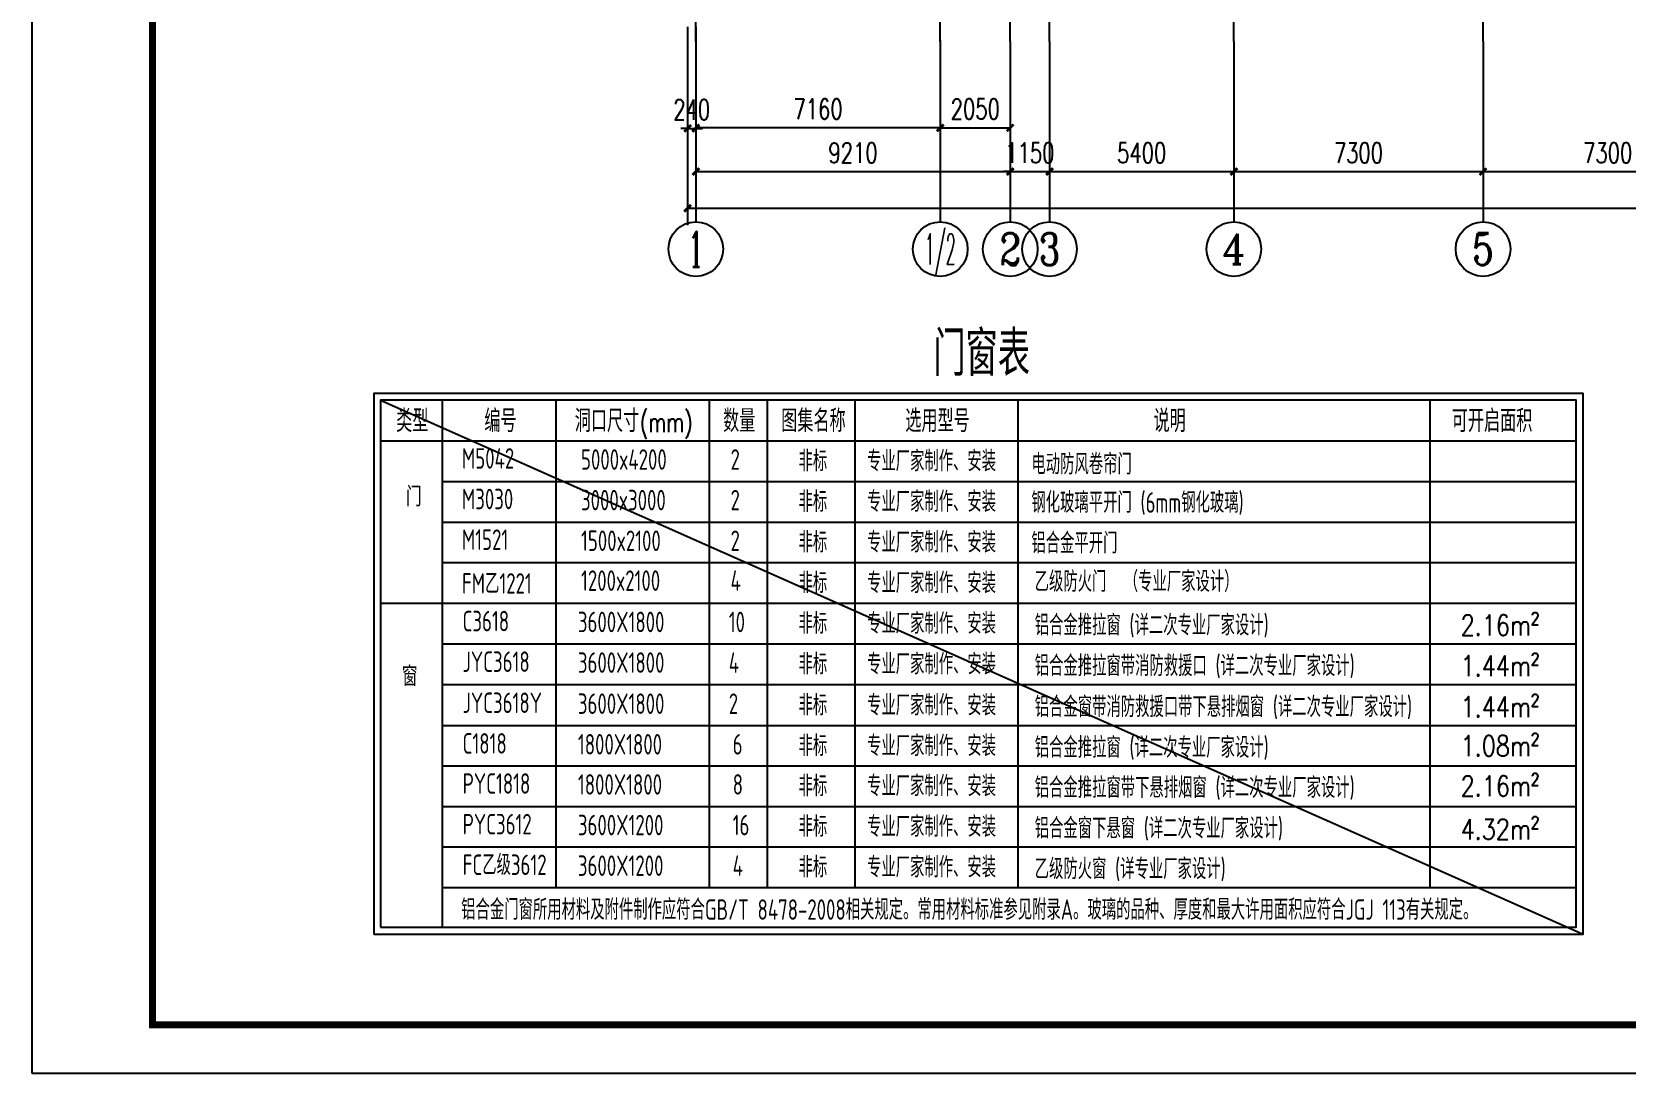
# Model space of a CAD drawing. Extents: x -89996 to 1006241, y -2176 to 440573.
# Drawn here: x 242854 to 289552, y 190896 to 221402 of the extents above; entities that cross this region are included whole.
import ezdxf
from ezdxf.enums import TextEntityAlignment as Align

# ---------------------------------------------------------------- set-up
doc = ezdxf.new("R2010")
doc.units = 0
doc.header["$LTSCALE"] = 1000
doc.header["$MEASUREMENT"] = 0
doc.linetypes.add('DOTE', pattern=[2.42, 2, -0.2, 0.02, -0.2])
for name, color, linetype in [('AXIS', 3, 'Continuous'), ('AXIS_TEXT', 7, 'Continuous'), ('DOTE', 1, 'DOTE'), ('PUB_TAB', 7, 'Continuous'), ('PUB_TITLE', 4, 'Continuous'), ('WALL', 9, 'Continuous')]:
    doc.layers.add(name, color=color, linetype=linetype)
doc.styles.add('_TCH_AXIS', font='COMPLEX', dxfattribs={"bigfont": 'GBCBIG'})
doc.styles.add('_TCH_DIM_T3', font='SIMPLEX', dxfattribs={"width": 0.705882, "bigfont": 'GBCBIG'})
doc.styles.add('_TCH_WDTABLE', font='SIMPLEX', dxfattribs={"bigfont": 'GBCBIG'})
doc.styles.add('COMPLEX', font='COMPLEX')
doc.styles.add('SIM-TSSC', font='simplex.shx', dxfattribs={"width": 0.8, "bigfont": 'tssdchn.shx'})
doc.styles.add('TSSD_Dimension', font='Tssdeng.shx', dxfattribs={"width": 0.8, "bigfont": 'hztxt.shx'})
doc.styles.add('TSSD_Norm', font='tssdeng.shx', dxfattribs={"bigfont": 'hztxt.shx'})
doc.dimstyles.new('_TCH_ARCH&&200', dxfattribs={"dimtxt": 595, "dimasz": 200, "dimexe": 500, "dimexo": 600, "dimgap": 252.5, "dimtad": 1, "dimdec": 0, "dimzin": 0, "dimdsep": 46, "dimtxsty": '_TCH_DIM_T3', "dimblk": 'ARCHTICK', "dimcen": 0.09, "dimclrt": 7, "dimazin": 2, "dimtfac": 1, "dimtdec": 0, "dimtix": 1, "dimtmove": 2, "dimatfit": 3, "dimfxl": 0, "dimtolj": 1, "dimtzin": 0, "dimarcsym": 0})
doc.dimstyles.new('TCH-200-1', dxfattribs={"dimtxt": 595, "dimasz": 200, "dimexe": 500, "dimexo": 600, "dimgap": 252.5, "dimtad": 1, "dimdec": 0, "dimzin": 0, "dimdsep": 46, "dimtxsty": '_TCH_DIM_T3', "dimblk": 'ARCHTICK', "dimcen": 0.09, "dimclrd": 3, "dimclre": 3, "dimclrt": 7, "dimazin": 2, "dimtfac": 1, "dimtdec": 0, "dimtix": 1, "dimtmove": 2, "dimatfit": 3, "dimfxl": 0, "dimtolj": 1, "dimtzin": 0, "dimarcsym": 0})

# ---------------------------------------------------------------- blocks, each defined once
blk = doc.blocks.new('_ArchTick')
at = {"color": 0, "linetype": 'ByBlock', "const_width": 0.4}
blk.add_lwpolyline([(-0.5, -0.5), (0.5, 0.5)], dxfattribs=at)
blk = doc.blocks.new('*D52')
at = {"layer": 'Defpoints', "color": 0, "transparency": 16777216}
for p in [(269462, 221385), (271512, 221385), (271512, 218591)]:
    blk.add_point(p, dxfattribs=at)
at = {"layer": 'WALL', "color": 3, "lineweight": -2, "transparency": 16777216}
for p, q in [((269462, 220785), (269462, 218091)), ((271512, 220785), (271512, 218091)), ((269462, 218591), (271512, 218591))]:
    blk.add_line(p, q, dxfattribs=at)
at = {"layer": 'WALL', "color": 3, "lineweight": -2, "transparency": 16777216, "xscale": 200, "yscale": 200, "zscale": 200, "rotation": 180}
blk.add_blockref('_ArchTick', (269462, 218591), dxfattribs=at)
at = {"layer": 'WALL', "color": 3, "lineweight": -2, "transparency": 16777216, "xscale": 200, "yscale": 200, "zscale": 200}
blk.add_blockref('_ArchTick', (271512, 218591), dxfattribs=at)
at = {"layer": 'WALL', "color": 7, "transparency": 16777216, "insert": (270487, 219141), "char_height": 595, "attachment_point": 5, "style": '_TCH_DIM_T3'}
blk.add_mtext('\\A1;2050', dxfattribs=at)
blk = doc.blocks.new('_AXISO')
blk.add_circle((0, 0), 0.5)
at = {"layer": 'AXIS_TEXT', "style": 'COMPLEX', "width": 1.041667}
blk.add_attdef('A', text='', height=0.56, dxfattribs=at).set_placement((-0.25, -0.28), (0.25, -0.28), align=Align.FIT)
blk = doc.blocks.new('*D3005')
at = {"layer": 'AXIS', "color": 0, "lineweight": -2, "transparency": 16777216}
for p, q in [((1480, -627), (1480, -4337)), ((10690, -627), (10690, -4337)), ((1480, -3837), (10690, -3837))]:
    blk.add_line(p, q, dxfattribs=at)
at = {"layer": 'Defpoints', "color": 0, "transparency": 16777216}
for p in [(1480, -27), (10690, -27), (10690, -3837)]:
    blk.add_point(p, dxfattribs=at)
at = {"layer": 'AXIS', "color": 0, "lineweight": -2, "transparency": 16777216, "xscale": 200, "yscale": 200, "zscale": 200, "rotation": 180}
blk.add_blockref('_ArchTick', (1480, -3837), dxfattribs=at)
at = {"layer": 'AXIS', "color": 0, "lineweight": -2, "transparency": 16777216, "xscale": 200, "yscale": 200, "zscale": 200}
blk.add_blockref('_ArchTick', (10690, -3837), dxfattribs=at)
at = {"layer": 'AXIS', "color": 7, "transparency": 16777216, "insert": (6085, -3287), "char_height": 595, "attachment_point": 5, "style": '_TCH_DIM_T3'}
blk.add_mtext('\\A1;9210', dxfattribs=at)
blk = doc.blocks.new('*D3006')
at = {"layer": 'AXIS', "color": 0, "lineweight": -2, "transparency": 16777216}
for p, q in [((10690, -627), (10690, -4337)), ((11840, -627), (11840, -4337)), ((10690, -3837), (10490, -3837)), ((10690, -3837), (11840, -3837)), ((11840, -3837), (12040, -3837))]:
    blk.add_line(p, q, dxfattribs=at)
at = {"layer": 'Defpoints', "color": 0, "transparency": 16777216}
for p in [(10690, -27), (11840, -27), (11840, -3837)]:
    blk.add_point(p, dxfattribs=at)
at = {"layer": 'AXIS', "color": 0, "lineweight": -2, "transparency": 16777216, "xscale": 200, "yscale": 200, "zscale": 200}
blk.add_blockref('_ArchTick', (10690, -3837), dxfattribs=at)
at = {"layer": 'AXIS', "color": 0, "lineweight": -2, "transparency": 16777216, "xscale": 200, "yscale": 200, "zscale": 200, "rotation": 180}
blk.add_blockref('_ArchTick', (11840, -3837), dxfattribs=at)
at = {"layer": 'AXIS', "color": 7, "transparency": 16777216, "insert": (11265, -3287), "char_height": 595, "attachment_point": 5, "style": '_TCH_DIM_T3'}
blk.add_mtext('\\A1;1150', dxfattribs=at)
blk = doc.blocks.new('*D3007')
at = {"layer": 'AXIS', "color": 0, "lineweight": -2, "transparency": 16777216}
for p, q in [((11840, -627), (11840, -4337)), ((17240, -627), (17240, -4337)), ((11840, -3837), (17240, -3837))]:
    blk.add_line(p, q, dxfattribs=at)
at = {"layer": 'Defpoints', "color": 0, "transparency": 16777216}
for p in [(11840, -27), (17240, -27), (17240, -3837)]:
    blk.add_point(p, dxfattribs=at)
at = {"layer": 'AXIS', "color": 0, "lineweight": -2, "transparency": 16777216, "xscale": 200, "yscale": 200, "zscale": 200, "rotation": 180}
blk.add_blockref('_ArchTick', (11840, -3837), dxfattribs=at)
at = {"layer": 'AXIS', "color": 0, "lineweight": -2, "transparency": 16777216, "xscale": 200, "yscale": 200, "zscale": 200}
blk.add_blockref('_ArchTick', (17240, -3837), dxfattribs=at)
at = {"layer": 'AXIS', "color": 7, "transparency": 16777216, "insert": (14540, -3287), "char_height": 595, "attachment_point": 5, "style": '_TCH_DIM_T3'}
blk.add_mtext('\\A1;5400', dxfattribs=at)
blk = doc.blocks.new('*D3008')
at = {"layer": 'AXIS', "color": 0, "lineweight": -2, "transparency": 16777216}
for p, q in [((17240, -627), (17240, -4337)), ((24540, -627), (24540, -4337)), ((17240, -3837), (24540, -3837))]:
    blk.add_line(p, q, dxfattribs=at)
at = {"layer": 'Defpoints', "color": 0, "transparency": 16777216}
for p in [(17240, -27), (24540, -27), (24540, -3837)]:
    blk.add_point(p, dxfattribs=at)
at = {"layer": 'AXIS', "color": 0, "lineweight": -2, "transparency": 16777216, "xscale": 200, "yscale": 200, "zscale": 200, "rotation": 180}
blk.add_blockref('_ArchTick', (17240, -3837), dxfattribs=at)
at = {"layer": 'AXIS', "color": 0, "lineweight": -2, "transparency": 16777216, "xscale": 200, "yscale": 200, "zscale": 200}
blk.add_blockref('_ArchTick', (24540, -3837), dxfattribs=at)
at = {"layer": 'AXIS', "color": 7, "transparency": 16777216, "insert": (20890, -3287), "char_height": 595, "attachment_point": 5, "style": '_TCH_DIM_T3'}
blk.add_mtext('\\A1;7300', dxfattribs=at)
blk = doc.blocks.new('*D3009')
at = {"layer": 'AXIS', "color": 0, "lineweight": -2, "transparency": 16777216}
for p, q in [((24540, -627), (24540, -4337)), ((31840, -627), (31840, -4337)), ((24540, -3837), (31840, -3837))]:
    blk.add_line(p, q, dxfattribs=at)
at = {"layer": 'Defpoints', "color": 0, "transparency": 16777216}
for p in [(24540, -27), (31840, -27), (31840, -3837)]:
    blk.add_point(p, dxfattribs=at)
at = {"layer": 'AXIS', "color": 0, "lineweight": -2, "transparency": 16777216, "xscale": 200, "yscale": 200, "zscale": 200, "rotation": 180}
blk.add_blockref('_ArchTick', (24540, -3837), dxfattribs=at)
at = {"layer": 'AXIS', "color": 0, "lineweight": -2, "transparency": 16777216, "xscale": 200, "yscale": 200, "zscale": 200}
blk.add_blockref('_ArchTick', (31840, -3837), dxfattribs=at)
at = {"layer": 'AXIS', "color": 7, "transparency": 16777216, "insert": (28190, -3287), "char_height": 595, "attachment_point": 5, "style": '_TCH_DIM_T3'}
blk.add_mtext('\\A1;7300', dxfattribs=at)
blk = doc.blocks.new('*D54')
at = {"layer": 'Defpoints', "color": 0, "transparency": 16777216}
for p in [(262302, 221385), (269462, 221385), (262302, 218591)]:
    blk.add_point(p, dxfattribs=at)
at = {"layer": 'WALL', "color": 3, "lineweight": -2, "transparency": 16777216}
for p, q in [((262302, 220785), (262302, 218091)), ((269462, 220785), (269462, 218091)), ((269462, 218591), (262302, 218591))]:
    blk.add_line(p, q, dxfattribs=at)
at = {"layer": 'WALL', "color": 3, "lineweight": -2, "transparency": 16777216, "xscale": 200, "yscale": 200, "zscale": 200, "rotation": 180}
blk.add_blockref('_ArchTick', (262302, 218591), dxfattribs=at)
at = {"layer": 'WALL', "color": 3, "lineweight": -2, "transparency": 16777216, "xscale": 200, "yscale": 200, "zscale": 200}
blk.add_blockref('_ArchTick', (269462, 218591), dxfattribs=at)
at = {"layer": 'WALL', "color": 7, "transparency": 16777216, "insert": (265882, 219141), "char_height": 595, "attachment_point": 5, "style": '_TCH_DIM_T3'}
blk.add_mtext('\\A1;7160', dxfattribs=at)
blk = doc.blocks.new('*D56')
at = {"layer": 'Defpoints', "color": 0, "transparency": 16777216}
for p in [(262062, 222145), (262302, 222145), (262302, 218575)]:
    blk.add_point(p, dxfattribs=at)
at = {"layer": 'WALL', "color": 3, "lineweight": -2, "transparency": 16777216}
for p, q in [((262062, 221545), (262062, 218075)), ((262302, 221545), (262302, 218075)), ((262062, 218575), (261862, 218575)), ((262062, 218575), (262302, 218575)), ((262302, 218575), (262502, 218575))]:
    blk.add_line(p, q, dxfattribs=at)
at = {"layer": 'WALL', "color": 3, "lineweight": -2, "transparency": 16777216, "xscale": 200, "yscale": 200, "zscale": 200}
blk.add_blockref('_ArchTick', (262062, 218575), dxfattribs=at)
at = {"layer": 'WALL', "color": 3, "lineweight": -2, "transparency": 16777216, "xscale": 200, "yscale": 200, "zscale": 200, "rotation": 180}
blk.add_blockref('_ArchTick', (262302, 218575), dxfattribs=at)
at = {"layer": 'WALL', "color": 7, "transparency": 16777216, "insert": (262182, 219125), "char_height": 595, "attachment_point": 5, "style": '_TCH_DIM_T3'}
blk.add_mtext('\\A1;240', dxfattribs=at)
blk = doc.blocks.new('*D57')
at = {"layer": 'Defpoints', "color": 0, "transparency": 16777216}
for p in [(262062, 222145), (351062, 222145), (351062, 216237)]:
    blk.add_point(p, dxfattribs=at)
at = {"layer": 'WALL', "color": 3, "lineweight": -2, "transparency": 16777216}
for p, q in [((262062, 221545), (262062, 215737)), ((351062, 221545), (351062, 215737)), ((262062, 216237), (351062, 216237))]:
    blk.add_line(p, q, dxfattribs=at)
at = {"layer": 'WALL', "color": 3, "lineweight": -2, "transparency": 16777216, "xscale": 200, "yscale": 200, "zscale": 200, "rotation": 180}
blk.add_blockref('_ArchTick', (262062, 216237), dxfattribs=at)
at = {"layer": 'WALL', "color": 3, "lineweight": -2, "transparency": 16777216, "xscale": 200, "yscale": 200, "zscale": 200}
blk.add_blockref('_ArchTick', (351062, 216237), dxfattribs=at)
at = {"layer": 'WALL', "color": 7, "transparency": 16777216, "insert": (306562, 216787), "char_height": 595, "attachment_point": 5, "style": '_TCH_DIM_T3'}
blk.add_mtext('\\A1;89000', dxfattribs=at)
blk = doc.blocks.new('A$C3A647AB8')
at = {"layer": 'AXIS'}
for p, q in [((1480, -26.8), (1480, -5307.8)), ((10690.2, -26.8), (10690.2, -5307.8)), ((11840, -26.8), (11840, -5307.8)), ((17240, -26.8), (17240, -5307.8)), ((24540, -26.8), (24540, -5307.8))]:
    blk.add_line(p, q, dxfattribs=at)
at = {"layer": 'DOTE'}
for p, q in [((1480, -26.8), (1480, 41826.8)), ((8640.2, -24.6), (8640.2, 41826.8)), ((10690.2, -24.6), (10690.2, 41826.8)), ((11840, -26.8), (11840, 41826.8)), ((17240, -26.8), (17240, 41826.8)), ((24540, -26.8), (24540, 41826.8))]:
    blk.add_line(p, q, dxfattribs=at)
at = {"layer": 'AXIS'}
ref = blk.add_blockref('_AXISO', (1480, -6107.8), dxfattribs=dict(at, xscale=1600, yscale=1600, zscale=1600))
ref.add_attrib('A', '1', dxfattribs={"layer": 'AXIS_TEXT', "height": 1029.4, "style": '_TCH_AXIS'}).set_placement((1259.4, -6622.5), (1700.6, -6622.5), align=Align.FIT)
ref = blk.add_blockref('_AXISO', (10690.2, -6107.8), dxfattribs=dict(at, xscale=1600, yscale=1600, zscale=1600))
ref.add_attrib('A', '2', dxfattribs={"layer": 'AXIS_TEXT', "height": 931.9, "style": '_TCH_AXIS'}).set_placement((10379.5, -6573.7), (11000.8, -6573.7), align=Align.FIT)
ref = blk.add_blockref('_AXISO', (11840, -6107.8), dxfattribs=dict(at, xscale=1600, yscale=1600, zscale=1600))
ref.add_attrib('A', '3', dxfattribs={"layer": 'AXIS_TEXT', "height": 931.9, "style": '_TCH_AXIS'}).set_placement((11529.4, -6573.7), (12150.6, -6573.7), align=Align.FIT)
ref = blk.add_blockref('_AXISO', (17240, -6107.8), dxfattribs=dict(at, xscale=1600, yscale=1600, zscale=1600))
ref.add_attrib('A', '4', dxfattribs={"layer": 'AXIS_TEXT', "height": 890.9, "style": '_TCH_AXIS'}).set_placement((16900.6, -6553.2), (17579.4, -6553.2), align=Align.FIT)
ref = blk.add_blockref('_AXISO', (24540, -6107.8), dxfattribs=dict(at, xscale=1600, yscale=1600, zscale=1600))
ref.add_attrib('A', '5', dxfattribs={"layer": 'AXIS_TEXT', "height": 931.9, "style": '_TCH_AXIS'}).set_placement((24229.4, -6573.7), (24850.6, -6573.7), align=Align.FIT)
for p1, p2, picture, middle in [((1480, -26.8), (10690.2, -26.8), '*D3005', (6085.1, -3286.6)), ((10690.2, -26.8), (11840, -26.8), '*D3006', (11265.1, -3286.6)), ((11840, -26.8), (17240, -26.8), '*D3007', (14540, -3286.6)), ((17240, -26.8), (24540, -26.8), '*D3008', (20890, -3286.6)), ((24540, -26.8), (31840, -26.8), '*D3009', (28190, -3286.6))]:
    dim = blk.add_aligned_dim(p1=p1, p2=p2, distance=-3809.8, dimstyle='_TCH_ARCH&&200', dxfattribs=at)
    dim.commit()
    dim.dimension.update_dxf_attribs({"geometry": picture, "text_midpoint": middle})

msp = doc.modelspace()

# ---------------------------------------------------------------- linework, layer by layer
msp.add_line((253068.22, 210611.43), (288291.75, 194970.01))
at = {"layer": 'AXIS'}
msp.add_line((269462.13, 221145.09), (269462.13, 215837.29), dxfattribs=at)
at = {"layer": 'DOTE'}
msp.add_line((269462.13, 221145.09), (269462.13, 258545.09), dxfattribs=at)
at = {"layer": 'PUB_TAB', "color": 7, "lineweight": -3}
for points in [[(252868.23, 194970.01), (288291.75, 194970.01), (288291.75, 210811.43), (252868.23, 210811.43)], [(253068.22, 195170.01), (288091.75, 195170.01), (288091.75, 210611.43), (253068.22, 210611.43)]]:
    msp.add_lwpolyline(points, close=True, dxfattribs=at)
for points in [[(254871.78, 210611.43), (254871.78, 195170.01)], [(258200.67, 210611.43), (258200.67, 196331.79)], [(262693.25, 210611.43), (262693.25, 196331.79)], [(264393.2, 210611.43), (264393.2, 196331.79)], [(266962.13, 210611.43), (266962.13, 196331.79)], [(271736.9, 210611.43), (271736.9, 196331.79)], [(283799.72, 210611.43), (283799.72, 196331.79)], [(253068.22, 209421.46), (288091.75, 209421.46)], [(254871.78, 208231.49), (288091.75, 208231.49)], [(254871.78, 207041.52), (288091.75, 207041.52)], [(254871.78, 205851.55), (288091.75, 205851.55)], [(253068.22, 204661.58), (288091.75, 204661.58)], [(254871.78, 203471.61), (288091.75, 203471.61)], [(254871.78, 202281.64), (288091.75, 202281.64)], [(254871.78, 202281.64), (288091.75, 202281.64)], [(254871.78, 201077.58), (288091.75, 201077.58)], [(254871.78, 201077.58), (288091.75, 201077.58)], [(254871.78, 199901.7), (288091.75, 199901.7)], [(254871.78, 198711.73), (288091.75, 198711.73)], [(254871.78, 197521.76), (288091.75, 197521.76)], [(254871.78, 196331.79), (288091.75, 196331.79)], [(254871.78, 196331.79), (288091.75, 196331.79)]]:
    msp.add_lwpolyline(points, dxfattribs=at)
at = {"layer": 'PUB_TITLE'}
msp.add_lwpolyline([(242853.86, 190896.12), (391453.86, 190896.12), (391453.86, 274896.12), (242853.86, 274896.12)], close=True, dxfattribs=at)
at = {"layer": 'PUB_TITLE', "const_width": 200}
msp.add_lwpolyline([(246389.21, 192310.26), (246389.21, 273481.97), (390039.72, 273481.97), (390039.72, 192310.26)], close=True, dxfattribs=at)

# ---------------------------------------------------------------- block references
at = {"layer": 'AXIS'}
ref = msp.add_blockref('_AXISO', (269462.13, 215037.29), dxfattribs=dict(at, xscale=1600, yscale=1600, zscale=1600))
ref.add_attrib('A', '1/2', dxfattribs={"layer": 'AXIS_TEXT', "height": 905.097, "style": '_TCH_AXIS', "width": 0.411765}).set_placement((269009.58, 214584.74), (269914.68, 214584.74), align=Align.FIT)
at = {"layer": 'WALL'}
msp.add_blockref('A$C3A647AB8', (260822.14, 221145.09), dxfattribs=at)

# ---------------------------------------------------------------- texts
for s, height, style, width, p in [('M5042', 599.985, 'TSSD_Norm', 0.7, (255450.1, 208605.58)), ('5000x4200', 599.985, 'TSSD_Norm', 0.7, (258939.27, 208573.61)), ('2', 599.99, 'TSSD_Norm', 0.7, (263319.24, 208573.61)), ('非标', 599.985, 'TSSD_Norm', 0.7, (265310.29, 208528.99)), ('专业厂家制作、安装', 599.985, 'TSSD_Norm', 0.7, (267317.16, 208528.99)), ('电动防风卷帘门', 599.985, 'TSSD_Norm', 0.7, (272131.65, 208436.09)), ('M3030', 599.985, 'TSSD_Norm', 0.7, (255450.1, 207415.61)), ('3000x3000', 599.985, 'TSSD_Norm', 0.7, (258939.27, 207383.64)), ('2', 599.99, 'TSSD_Norm', 0.7, (263319.24, 207383.64)), ('非标', 599.985, 'TSSD_Norm', 0.7, (265310.29, 207339.02)), ('专业厂家制作、安装', 599.985, 'TSSD_Norm', 0.7, (267317.16, 207339.02)), ('钢化玻璃平开门 (6mm钢化玻璃)', 599.985, 'TSSD_Norm', 0.7, (272131.65, 207313.05)), ('M1521', 599.985, 'TSSD_Norm', 0.7, (255450.1, 206225.64)), ('1500x2100', 599.985, 'TSSD_Norm', 0.7, (258939.27, 206193.67)), ('2', 599.99, 'TSSD_Norm', 0.7, (263319.24, 206193.67)), ('非标', 599.985, 'TSSD_Norm', 0.7, (265310.29, 206149.05)), ('专业厂家制作、安装', 599.985, 'TSSD_Norm', 0.7, (267317.16, 206149.05)), ('铝合金平开门', 599.985, 'TSSD_Norm', 0.7, (272131.65, 206123.08)), ('FM乙1221', 599.985, 'TSSD_Norm', 0.7, (255450.1, 204943.63)), ('1200x2100', 599.985, 'TSSD_Norm', 0.7, (258939.27, 205024.83)), ('4', 599.99, 'TSSD_Norm', 0.7, (263319.24, 205024.83)), ('非标', 599.985, 'TSSD_Norm', 0.7, (265310.29, 204958.8)), ('专业厂家制作、安装', 599.985, 'TSSD_Norm', 0.7, (267317.16, 204959.08)), ('乙级防火门  （专业厂家设计）', 599.985, 'TSSD_Norm', 0.7, (272228.81, 204998.53)), ('C3618', 599.985, 'TSSD_Norm', 0.7, (255470.43, 203839.92)), ('3600X1800', 599.985, 'TSSD_Norm', 0.7, (258848.02, 203813.73)), ('10', 599.985, 'TSSD_Norm', 0.7, (263267.57, 203813.73)), ('非标', 599.985, 'TSSD_Norm', 0.7, (265310.29, 203769.11)), ('专业厂家制作、安装', 599.985, 'TSSD_Norm', 0.7, (267317.16, 203769.11)), ('铝合金推拉窗 (详二次专业厂家设计)', 599.985, 'TSSD_Norm', 0.7, (272228.81, 203719.92)), ('2.16m²', 599.985, 'SIM-TSSC', 0.8, (284707.7, 203719.92)), ('JYC3618', 599.985, 'TSSD_Norm', 0.7, (255470.43, 202649.95)), ('3600X1800', 599.985, 'TSSD_Norm', 0.7, (258848.02, 202623.76)), ('4', 599.99, 'TSSD_Norm', 0.7, (263267.57, 202623.76)), ('非标', 599.985, 'TSSD_Norm', 0.7, (265310.29, 202579.13)), ('专业厂家制作、安装', 599.985, 'TSSD_Norm', 0.7, (267317.16, 202579.13)), ('铝合金推拉窗带消防救援口 (详二次专业厂家设计)', 599.985, 'TSSD_Norm', 0.7, (272228.81, 202529.95)), ('1.44m²', 599.985, 'SIM-TSSC', 0.8, (284707.7, 202529.95)), ('JYC3618Y', 599.985, 'TSSD_Norm', 0.7, (255470.43, 201445.88)), ('3600X1800', 599.985, 'TSSD_Norm', 0.7, (258848.02, 201419.69)), ('2', 599.99, 'TSSD_Norm', 0.7, (263267.57, 201419.69)), ('非标', 599.985, 'TSSD_Norm', 0.7, (265310.29, 201375.07)), ('专业厂家制作、安装', 599.985, 'TSSD_Norm', 0.7, (267317.16, 201375.07)), ('铝合金窗带消防救援口带下悬排烟窗 (详二次专业厂家设计)', 599.985, 'TSSD_Norm', 0.7, (272228.81, 201325.89)), ('1.44m²', 599.985, 'SIM-TSSC', 0.8, (284707.7, 201325.89)), ('C1818', 599.985, 'TSSD_Norm', 0.7, (255470.43, 200255.91)), ('1800X1800', 599.985, 'TSSD_Norm', 0.7, (258848.02, 200229.72)), ('6', 599.99, 'TSSD_Norm', 0.7, (263381.81, 200229.72)), ('非标', 599.985, 'TSSD_Norm', 0.7, (265310.29, 200185.1)), ('专业厂家制作、安装', 599.985, 'TSSD_Norm', 0.7, (267317.16, 200185.1)), ('铝合金推拉窗 (详二次专业厂家设计)', 599.985, 'TSSD_Norm', 0.7, (272228.81, 200135.92)), ('1.08m²', 599.985, 'SIM-TSSC', 0.8, (284707.7, 200183.56)), ('PYC1818', 599.985, 'TSSD_Norm', 0.7, (255470.43, 199080.03)), ('1800X1800', 599.985, 'TSSD_Norm', 0.7, (258848.02, 199053.85)), ('8', 599.99, 'TSSD_Norm', 0.7, (263381.81, 199053.85)), ('非标', 599.985, 'TSSD_Norm', 0.7, (265310.29, 199009.22)), ('专业厂家制作、安装', 599.985, 'TSSD_Norm', 0.7, (267317.16, 199009.22)), ('铝合金推拉窗带下悬排烟窗 (详二次专业厂家设计)', 599.985, 'TSSD_Norm', 0.7, (272228.81, 198960.04)), ('2.16m²', 599.985, 'SIM-TSSC', 0.8, (284707.7, 199007.68)), ('PYC3612', 599.985, 'TSSD_Norm', 0.7, (255470.43, 197890.06)), ('非标', 599.985, 'TSSD_Norm', 0.7, (265310.29, 197819.25)), ('专业厂家制作、安装', 599.985, 'TSSD_Norm', 0.7, (267317.16, 197819.25)), ('3600X1200', 599.985, 'TSSD_Norm', 0.7, (258848.02, 197863.88)), ('16', 599.985, 'TSSD_Norm', 0.7, (263381.81, 197863.88)), ('铝合金窗下悬窗 (详二次专业厂家设计)', 599.985, 'TSSD_Norm', 0.7, (272228.81, 197770.07)), ('4.32m²', 599.985, 'SIM-TSSC', 0.8, (284707.7, 197740.91)), ('FC乙级3612', 599.985, 'TSSD_Norm', 0.7, (255470.43, 196700.09)), ('3600X1200', 599.985, 'TSSD_Norm', 0.7, (258848.02, 196673.91)), ('4', 599.99, 'TSSD_Norm', 0.7, (263381.81, 196673.91)), ('非标', 599.985, 'TSSD_Norm', 0.7, (265310.29, 196629.28)), ('专业厂家制作、安装', 599.985, 'TSSD_Norm', 0.7, (267317.16, 196629.28)), ('乙级防火窗 (详专业厂家设计)', 599.985, 'TSSD_Norm', 0.7, (272228.81, 196580.1)), ('铝合金门窗所用材料及附件制作应符合GB/T 8478-2008相关规定。常用材料标准参见附录A。玻璃的品种、厚度和最大许用面积应符合JGJ 113有关规定。', 599.985, 'TSSD_Norm', 0.7, (255429.06, 195388.03))]:
    msp.add_text(s, height=height, dxfattribs=dict(style=style, width=width)).set_placement(p)
at = {"layer": 'PUB_TAB', "color": 7, "style": '_TCH_WDTABLE'}
for s, height, p in [('门窗表', 1311.74, (269257.74, 211322.86)), ('类型', 655.87, (253523.45, 209676.46)), ('编号', 655.87, (256107.75, 209676.46)), ('洞口尺寸', 655.87, (258755.27, 209676.46)), ('数量', 655.87, (263101.96, 209676.46)), ('图集名称', 655.87, (264803.47, 209676.46)), ('选用型号', 655.87, (268438.05, 209676.46)), ('说明', 655.87, (275709.02, 209676.46)), ('可开启面积', 655.87, (284444.86, 209676.46))]:
    msp.add_text(s, height=height, dxfattribs=at).set_placement(p)
at = {"layer": 'PUB_TAB', "color": 7}
for s, height, style, width, p in [('(mm)', 577.986, '_TCH_WDTABLE', 0.705882, (260665.01, 209676.46)), ('门', 573.89, 'TSSD_Dimension', 0.8, (253810.99, 207498.57)), ('窗', 573.89, 'TSSD_Dimension', 0.8, (253694.07, 202234.53))]:
    msp.add_text(s, height=height, dxfattribs=dict(at, style=style, width=width)).set_placement(p)

# ---------------------------------------------------------------- dimensions: what is measured, and where the dimension line sits
at = {"layer": 'WALL'}
for base, p1, p2, picture, middle in [((262302.13, 218574.67), (262062.13, 222145.09), (262302.13, 222145.09), '*D56', (262182.13, 219124.67)), ((351062.13, 216236.55), (262062.13, 222145.09), (351062.13, 222145.09), '*D57', (306562.13, 216786.55)), ((271512.31, 218591), (269462.13, 221385.09), (271512.31, 221385.09), '*D52', (270487.22, 219141))]:
    dim = msp.add_linear_dim(base=base, p1=p1, p2=p2, dimstyle='TCH-200-1', dxfattribs=at)
    dim.commit()
    dim.dimension.update_dxf_attribs({"geometry": picture, "text_midpoint": middle})
dim = msp.add_linear_dim(base=(262302.13, 218591), p1=(269462.13, 221385.09), p2=(262302.13, 221385.09), angle=180, dimstyle='TCH-200-1', dxfattribs=at)
dim.commit()
dim.dimension.update_dxf_attribs({"geometry": '*D54', "text_midpoint": (265882.13, 219141)})

doc.saveas('drawing.dxf')
